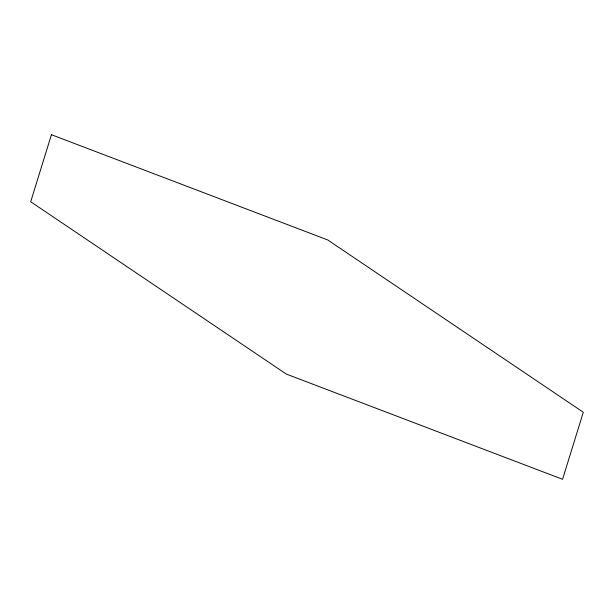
<?xml version="1.0" encoding="UTF-8"?>
<svg xmlns="http://www.w3.org/2000/svg" width="614" height="614" viewBox="0 0 614 614"><rect width="100%" height="100%" fill="white"/><g stroke="black" fill="none" stroke-linecap="round" stroke-linejoin="round"><path stroke-width="0.92" d="M51.43 134.704L30.7 201.745L286.27 374.049L562.57 479.296L583.3 412.255L327.73 239.951L51.43 134.704"/></g></svg>
